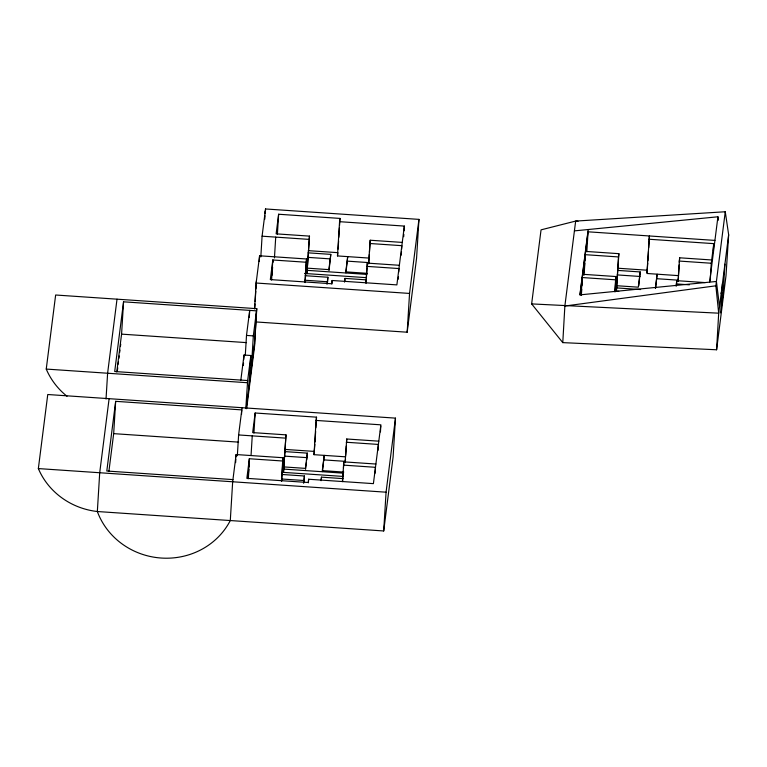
<?xml version="1.0" encoding="UTF-8"?>
<svg xmlns="http://www.w3.org/2000/svg" width="767" height="767" viewBox="0 0 767 767"><rect width="100%" height="100%" fill="white"/><g stroke="black" fill="none" stroke-linecap="round" stroke-linejoin="round"><path stroke-width="1.15" d="M246.629 408.686L254.414 347.441L256.504 310.846L123.554 301.815L114.705 371.516L247.655 380.547L245.795 408.571M562.777 342.619L564.867 306.023L575.662 221.078L725.266 211.759L728.65 234.76L726.004 275.717L716.599 349.771L562.777 342.619L531.646 303.905L541.051 229.851L575.662 221.078L578.03 221.289M716.599 349.771L718.689 313.176L728.65 234.76M106.028 399.08L107.61 373.232L117.015 299.178M108.885 471.446L113.679 433.643L115.664 401.333L241.797 409.894L241.509 414.506M116.776 371.937L121.579 334.134L123.554 301.815M235.632 462.626L235.843 459.165M235.987 456.854L236.121 454.543L283.1 457.736L281.652 481.36M237.339 455.713L238.614 434.947L242.075 407.718M243.379 365.418L243.523 363.117M243.733 359.656L244.021 355.035L250.838 355.495L248.863 387.814M245.306 355.054L246.504 335.428L249.687 310.386L249.265 317.308M254.558 308.871L256.14 283.023L259.591 255.794L306.57 258.987L305.122 282.601M254.721 308.535L254.999 303.924M255.143 301.613L255.775 291.23M255.919 288.919L256.418 280.847M251.346 368.208L253.331 335.898L256.782 308.67L55.646 295.007L46.241 369.071A71.772 67.966 7.2 0 0 67.036 396.28M259.246 261.566L259.591 255.794M254.414 347.441L256.782 308.67M260.818 256.964L262.084 236.188L265.545 208.96L418.955 219.381L416.577 258.153L407.172 332.207L256.149 321.958M248.115 478.819L249.342 458.743L282.678 461.005L283.1 457.736M248.345 478.55L248.911 469.318M249.054 467.007L249.333 462.396M264.768 219.218L264.989 215.757M265.123 213.447L265.267 211.146M265.257 213.667L265.545 208.96M251.049 455.483L252.247 435.867M253.925 433.077L255.152 413.001L316.522 417.162L315.87 427.794M271.585 280.06L272.812 259.984L306.148 262.247L306.57 258.987M272.103 275.18L272.601 267.108M272.879 262.487L273.023 260.186M274.452 257.885L275.717 237.118M277.395 234.328L278.622 214.242L339.992 218.413L339.551 225.498M281.451 481.082L282.678 461.005M343.031 476.422L283.493 472.386L286.005 434.86L252.669 432.598L255.152 413.001M283.493 472.386L286.005 434.86M304.921 282.333L306.148 262.247M309.475 236.111L306.963 273.627L309.475 236.111L276.139 233.849L278.622 214.242M304.211 479.394L304.422 476L281.757 474.457M306.752 459.999L307.327 453.134L284.653 451.59M308.42 482.788L308.631 479.241L373.404 483.641L380.873 424.832L316.1 420.431L314.01 454.678L345.716 456.835M314.01 454.678L314.853 444.333M314.997 441.965L315.649 431.342M305.228 275.708L327.892 277.251L327.614 281.777L304.95 280.233M329.033 270.626L330.798 254.376L308.133 252.842M331.89 284.03L332.101 280.492L396.875 284.893L404.343 226.083L339.57 221.682L337.48 255.929L369.186 258.086M321.258 480.554L321.469 477.16L342.945 478.618M322.466 471.628L324.23 455.377L322.293 470.622L343.779 472.079M338.113 249.122L338.621 240.857M338.832 237.31L339.407 227.857M344.728 281.796L344.939 278.402L366.415 279.869M345.936 272.879L347.71 256.629L345.773 271.873L367.249 273.33M342.408 481.657L343.827 461.859L375.897 464.035M342.676 480.756L343.252 471.312M343.472 467.765L343.827 461.859M345.092 462.338L346.732 438.992L378.802 441.169M345.294 462.606L345.505 459.069M345.725 455.521L346.3 446.078M346.521 442.53L346.732 438.992M365.878 282.908L367.307 263.11L399.367 265.286M366.08 283.186L366.223 280.827M366.434 277.28L367.019 267.836M367.163 265.468L367.307 263.11M368.563 263.58L370.212 240.234L402.272 242.41M368.764 263.858L369.339 254.414M369.483 252.046L370.212 240.234M375.121 473.21L375.475 467.304L343.415 465.128M378.026 450.334L378.38 444.438L346.32 442.252M380.442 431.917L380.806 426.011M398.303 279.178L398.447 276.82M398.735 272.093L398.955 268.555L366.885 266.379M109.115 398.687L99.71 472.74L97.342 511.522L383.701 530.965L386.069 492.193L395.475 418.13L47.755 394.516L38.35 468.579A71.772 67.966 7.2 0 0 97.342 511.522A72.194 68.368 7.2 0 0 161.252 558.04A72.194 68.368 7.2 0 0 230.292 520.544L232.669 481.772L236.121 454.543M401.275 255.133L401.496 251.586M401.64 249.227L401.86 245.68L369.79 243.503M403.691 236.706L403.845 234.347M404.056 230.8L404.343 226.083M395.475 418.13L393.107 456.902L383.701 530.965M407.172 332.207L409.549 293.435L418.955 219.381M581.156 295.257L582.239 277.549L615.575 279.811L615.987 276.542L582.652 274.279M581.386 295.046L581.741 289.284M581.952 285.813L582.306 280.051M583.879 275.449L585.144 254.673L618.48 256.935L618.892 253.676L585.557 251.403M584.262 272.668L584.837 263.215M584.981 260.857L585.269 256.13M586.822 251.883L588.193 229.525L579.89 294.873L716.416 281.46L719.523 306.637M614.856 291.623L615.575 279.811M615.048 291.891L615.987 276.542M618.768 291.355L616.39 291.192L618.48 256.935M616.39 291.192L618.892 253.676M638.758 285.842L640.224 271.94L617.55 270.396M648.69 247.779L649.409 235.968L646.907 273.483L678.603 275.641M647.041 272.4L647.751 263.139M647.894 260.77L648.47 251.327M655.66 288.085L657.127 274.183L655.344 288.258M676.168 286.292L676.724 280.664L705.228 282.601M676.436 285.391L676.724 280.664M677.99 281.144L679.629 257.798L711.69 259.975M678.191 281.412L678.402 277.875M678.546 275.506L679.198 264.883M679.341 262.515L679.629 257.798M710.213 280.684L711.277 263.244L713.77 243.638L648.997 239.237M713.339 250.723L713.693 244.817M722.428 283.771L720.644 312.85L723.137 293.243L724.911 264.164M117.284 371.305L117.734 367.767M118.185 364.22L118.482 361.861M118.933 358.314L119.23 355.946M119.681 352.408L119.978 350.04M120.429 346.502L120.735 344.134M115.664 401.333L106.805 471.024L232.938 479.596M240.838 380.087L244.021 355.035M250.838 355.495L247.377 382.723L46.241 369.071M246.255 408.303L254.529 343.156M272.812 259.984L270.329 279.591L331.689 283.761L332.101 280.492M249.342 458.743L246.859 478.34L308.219 482.51L308.631 479.241M327.001 284.289L327.892 277.251M330.798 254.376L328.861 269.629L307.385 268.162M303.531 483.037L304.422 476M307.327 453.134L305.391 468.378L283.915 466.921M303.847 482.874L304.144 480.525L281.479 478.982M305.563 469.385L306.455 462.348M339.57 221.682L339.992 218.413M316.1 420.431L316.522 417.162M337.48 255.929L337.892 252.659L308.392 250.656M344.498 281.92L344.939 278.402M321.018 480.679L321.469 477.16M580.044 294.844L588.049 231.807L714.94 240.416M640.224 271.94L638.288 287.184L616.812 285.727M709.628 282.122L717.931 216.783L574.416 230.877M531.646 303.905L718.689 313.176L715.86 285.813L725.266 211.759M564.867 306.023L715.86 285.813M679.217 261.058L711.277 263.244M262.084 236.188L309.053 239.381M617.818 268.22L647.319 270.224M617.272 274.922L639.946 276.456M656.849 278.709L678.325 280.166M307.855 257.367L330.519 258.901M347.432 261.144L368.908 262.611M676.312 283.934L689.37 284.816M720.865 293.09L723.137 293.243M616.802 287.922L640.618 289.543M307.375 270.368L366.923 274.404M304.585 273.464L366.511 277.673M256.14 283.023L409.549 293.435M246.504 335.428L253.331 335.898M121.579 334.134L246.523 342.619M238.614 434.947L285.583 438.13M113.679 433.643L238.633 442.128M284.921 449.414L314.422 451.418M284.384 456.116L307.049 457.65M323.962 459.903L345.438 461.36M283.905 469.116L343.453 473.162M38.35 468.579L386.069 492.193M717.931 216.783L718.353 220.215"/></g></svg>
